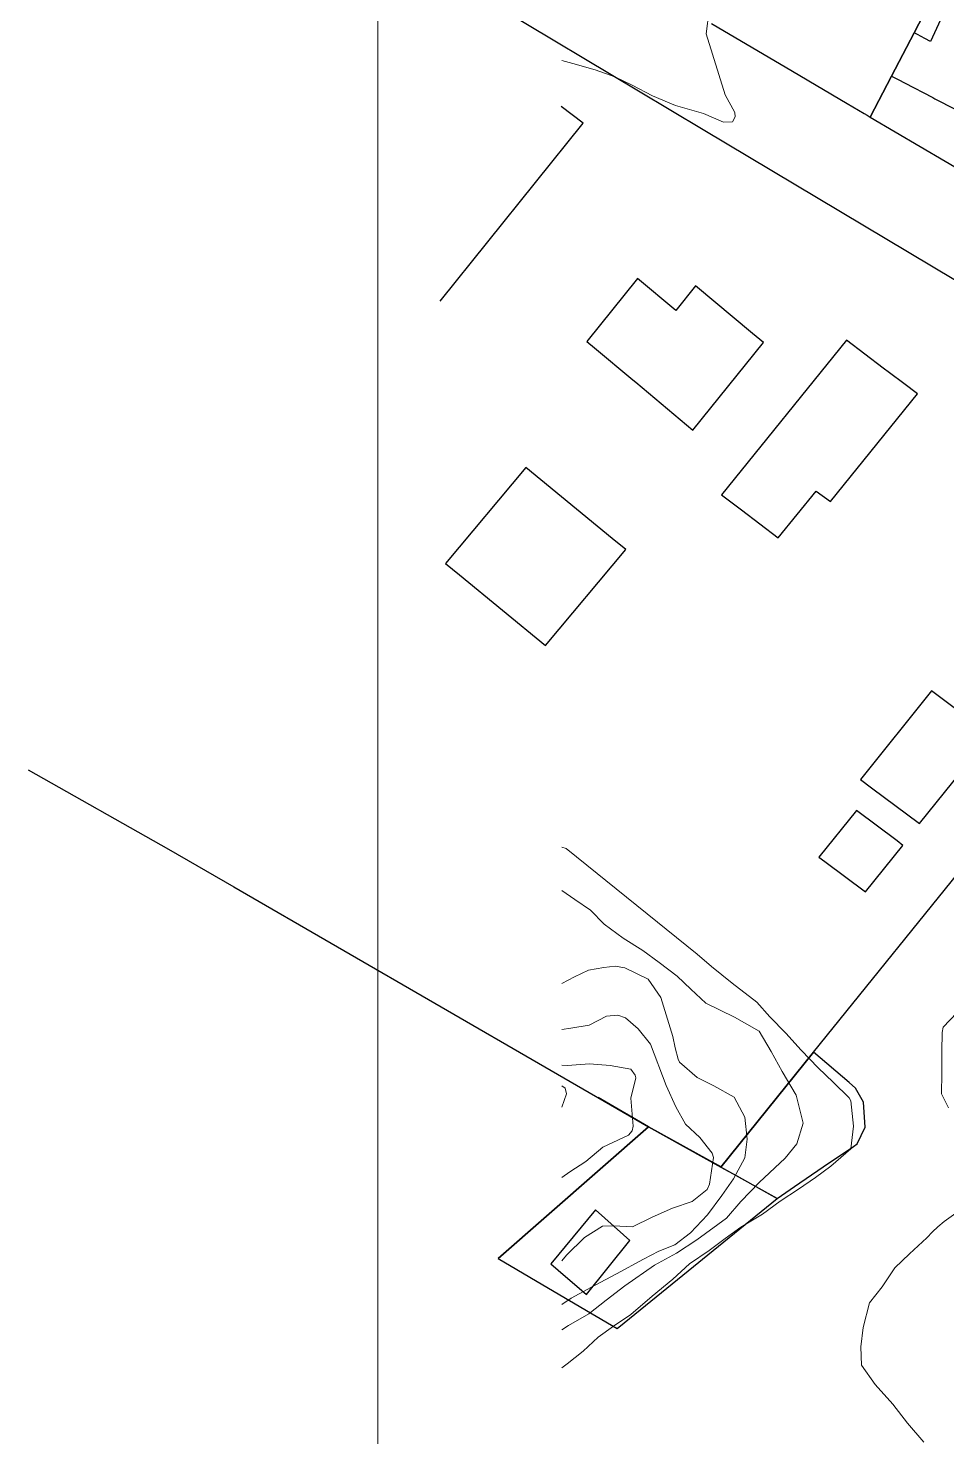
# Model space of a CAD drawing. Header units: metres. Extents: x 78 to 178, y -74 to 157.
# Drawn here: x 146.776 to 148.111, y 65.96 to 68.006 of the extents above; entities that cross this region are included whole.
import ezdxf

# ---------------------------------------------------------------- set-up
doc = ezdxf.new("R2010")
doc.units = ezdxf.units.M
doc.layers.add('01_Fina', color=252, linetype='Continuous', lineweight=15)
doc.layers.add('Traza Urbana', color=7, linetype='Continuous')

msp = doc.modelspace()

# ---------------------------------------------------------------- linework, layer by layer
at = {"layer": '01_Fina', "color": 252, "lineweight": 9, "true_color": 0x939598}
msp.add_lwpolyline([(147.2844, 70.26465), (147.2844, 60.37636), (155.81775, 60.38229), (155.81775, 70.27058), (147.55141, 70.26465)], dxfattribs=at)
at = {"layer": '01_Fina', "color": 252, "linetype": 'Continuous', "lineweight": 9, "true_color": 0x939598}
for points in [[(147.77431, 68.09936), (147.76119, 67.99727), (147.78862, 67.90871), (147.80294, 67.88315), (147.8032, 67.87686), (147.79959, 67.86964), (147.78661, 67.8691), (147.75731, 67.88155), (147.71651, 67.89319), (147.68319, 67.90723), (147.65389, 67.92275), (147.62834, 67.93479), (147.59971, 67.94496), (147.56773, 67.95433), (147.55141, 67.95847)], [(147.55141, 66.81586), (147.55783, 66.8139), (147.74795, 66.66058), (147.76895, 66.64252), (147.79879, 66.61843), (147.83491, 66.59074), (147.85391, 66.56947), (147.87679, 66.54605), (147.89927, 66.52103), (147.92402, 66.49548), (147.94582, 66.47488), (147.9687, 66.452), (147.97151, 66.44758), (147.97512, 66.41079), (147.97124, 66.37788), (147.94248, 66.35259), (147.92, 66.3364), (147.89512, 66.31955), (147.86849, 66.30189), (147.84321, 66.28289), (147.81137, 66.26429), (147.78862, 66.2477), (147.76534, 66.23004), (147.73684, 66.21104), (147.71276, 66.18843), (147.68266, 66.16382), (147.65162, 66.13733), (147.6266, 66.1202), (147.60453, 66.10428), (147.58272, 66.08408), (147.55944, 66.06588), (147.55141, 66.05983)], [(147.55141, 66.11492), (147.56104, 66.1214), (147.59075, 66.1384), (147.61603, 66.15833), (147.64319, 66.17893), (147.68614, 66.20877), (147.71825, 66.22616), (147.74768, 66.24569), (147.7909, 66.27714), (147.81177, 66.30162), (147.83812, 66.32891), (147.87599, 66.36423), (147.89271, 66.38524), (147.90207, 66.41521), (147.89204, 66.45588), (147.87157, 66.49013), (147.85578, 66.51916), (147.83812, 66.54886), (147.80254, 66.5692), (147.76066, 66.5894), (147.73912, 66.61001), (147.71905, 66.62887), (147.69296, 66.64867), (147.66915, 66.66606), (147.64078, 66.68412), (147.61322, 66.70406), (147.59315, 66.7244), (147.57054, 66.73992), (147.55141, 66.75306)], [(147.55141, 66.61784), (147.57001, 66.6278), (147.59034, 66.63757), (147.61269, 66.64131), (147.62888, 66.64319), (147.64306, 66.64091), (147.67717, 66.62432), (147.6951, 66.59783), (147.71263, 66.54097), (147.71637, 66.52465), (147.72066, 66.50819), (147.72253, 66.50364), (147.74795, 66.48157), (147.77243, 66.46953), (147.80173, 66.4532), (147.81752, 66.4239), (147.82086, 66.39179), (147.81739, 66.3649), (147.8008, 66.3344), (147.78407, 66.31018), (147.76333, 66.28195), (147.73832, 66.256), (147.71557, 66.23847), (147.69256, 66.22951), (147.67008, 66.2176), (147.63075, 66.19619), (147.59984, 66.17987), (147.56506, 66.16127), (147.55141, 66.15171)], [(148.1132, 66.43742), (148.10289, 66.45789), (148.1033, 66.48772), (148.10356, 66.51916), (148.10396, 66.54699), (148.1057, 66.55488), (148.12524, 66.57522)], [(147.55141, 66.55137), (147.56439, 66.55328), (147.59101, 66.55743), (147.61657, 66.57067), (147.63302, 66.57228), (147.64413, 66.56813), (147.66259, 66.55234), (147.68038, 66.52987), (147.703, 66.47006), (147.71718, 66.43875), (147.73122, 66.41387), (147.75183, 66.39434), (147.76989, 66.37159), (147.77203, 66.36557), (147.76614, 66.32664), (147.76267, 66.31874), (147.74086, 66.30162), (147.71223, 66.29185), (147.68279, 66.27861), (147.65416, 66.26469), (147.6266, 66.26603), (147.61041, 66.2655), (147.58459, 66.24904), (147.55823, 66.22349), (147.55141, 66.21507)], [(147.55141, 66.49921), (147.55984, 66.49909), (147.59155, 66.50123), (147.62165, 66.49896), (147.65175, 66.49388), (147.65791, 66.48491), (147.65911, 66.48103), (147.65175, 66.45133), (147.6543, 66.42257), (147.6551, 66.41079), (147.65376, 66.4041), (147.64854, 66.39755), (147.61831, 66.38363), (147.61122, 66.38056), (147.5866, 66.35968), (147.56292, 66.3447), (147.55141, 66.33613)], [(147.55141, 66.46957), (147.55623, 66.46591), (147.55837, 66.45762), (147.55141, 66.43838)], [(148.07761, 65.95189), (148.05366, 65.97972), (148.03239, 66.00688), (148.00683, 66.03578), (147.98663, 66.06361), (147.98596, 66.0905), (147.98944, 66.11846), (147.99854, 66.15405), (148.01687, 66.17733), (148.03533, 66.20502), (148.05647, 66.22536), (148.08175, 66.24877), (148.09018, 66.2572), (148.09781, 66.26456), (148.10704, 66.27259), (148.13059, 66.28944)]]:
    msp.add_lwpolyline(points, dxfattribs=at)
at = {"layer": 'Traza Urbana', "color": 7, "linetype": 'Continuous', "invisible_edges": 5}
for points in [[(148.15417, 68.63348), (147.76909, 68.01239), (147.88663, 67.94307), (148.29127, 68.59571)], [(148.29127, 68.59571), (147.88663, 67.94307), (147.96595, 67.8963), (148.39291, 68.58495)], [(148.23883, 68.33643), (147.96595, 67.8963), (147.99072, 67.88169), (148.06329, 67.99874)], [(148.23883, 68.33643), (148.23883, 68.33643), (148.06329, 67.99874), (148.2636, 68.32182)], [(148.26815, 68.31914), (148.03051, 67.93586), (147.99961, 67.87646), (148.27249, 68.31658)], [(148.27249, 68.31658), (147.99961, 67.87646), (148.14456, 67.79101), (148.41744, 68.23113)], [(148.2636, 68.32182), (148.06329, 67.99874), (148.03051, 67.93586), (148.26815, 68.31914)], [(148.12793, 68.05249), (148.0495, 67.92599), (148.09034, 67.90477), (148.17407, 68.03981)], [(148.11855, 68.05507), (148.11855, 68.05507), (148.08697, 67.98643), (148.12793, 68.05249)], [(147.46204, 68.03433), (146.77627, 66.92826), (146.98, 66.81309), (147.66275, 67.9143)], [(148.17407, 68.03981), (148.09034, 67.90477), (148.09351, 67.90312), (148.15106, 67.99593)], [(148.06329, 67.99874), (147.99072, 67.88169), (147.99527, 67.87901), (148.03051, 67.93586)], [(148.06329, 67.99874), (148.06329, 67.99874), (148.03051, 67.93586), (148.06799, 67.9963)], [(148.06799, 67.9963), (148.03051, 67.93586), (148.0412, 67.93031), (148.07867, 67.99075)], [(148.07867, 67.99075), (148.0412, 67.93031), (148.0495, 67.92599), (148.08697, 67.98643)], [(148.15106, 67.99593), (148.09351, 67.90312), (148.12288, 67.88785), (148.1805, 67.98078)], [(148.03051, 67.93586), (147.99527, 67.87901), (147.99961, 67.87646)], [(147.66275, 67.9143), (146.98, 66.81309), (147.07525, 66.75864), (147.75687, 67.85801)], [(147.55036, 67.89194), (147.37494, 67.60901), (147.58272, 67.86776)], [(147.75687, 67.85801), (147.07525, 66.75864), (147.67731, 66.40998), (148.35378, 67.50105)], [(147.58794, 67.55068), (147.58794, 67.55068), (147.59917, 67.54127), (147.66166, 67.64206)], [(147.66166, 67.64206), (147.59917, 67.54127), (147.65456, 67.49484), (147.71704, 67.59563)], [(147.71704, 67.59563), (147.65456, 67.49484), (147.65891, 67.49119), (147.74581, 67.63135)], [(147.74581, 67.63135), (147.65891, 67.49119), (147.74166, 67.42184), (147.8286, 67.56206)], [(147.8286, 67.56206), (147.74166, 67.42184), (147.84428, 67.54894)], [(147.78367, 67.32765), (147.78367, 67.32765), (147.81228, 67.30587), (147.96523, 67.55255)], [(147.96523, 67.55255), (147.81228, 67.30587), (147.86555, 67.2653), (148.01849, 67.51198)], [(148.35378, 67.50105), (147.67731, 66.40998), (147.7826, 66.35152), (148.45704, 67.43931)], [(148.01849, 67.51198), (147.86555, 67.2653), (147.92094, 67.33313), (148.02755, 67.50508)], [(148.02755, 67.50508), (147.92094, 67.33313), (147.94195, 67.31815), (148.04812, 67.4894)], [(148.04812, 67.4894), (147.94195, 67.31815), (148.06798, 67.47428)], [(148.45704, 67.43931), (147.7826, 66.35152), (147.91706, 66.51809), (148.47979, 67.4257)], [(148.47979, 67.4257), (147.91706, 66.51809), (148.59431, 67.35722)], [(147.3827, 67.22824), (147.3827, 67.22824), (147.40263, 67.21184), (147.49923, 67.36765)], [(147.49923, 67.36765), (147.40263, 67.21184), (147.52787, 67.10877), (147.62447, 67.26458)], [(147.62447, 67.26458), (147.52787, 67.10877), (147.6444, 67.24818)], [(147.98516, 66.91451), (147.98516, 66.91451), (148.00151, 66.90229), (148.08871, 67.04294)], [(148.08871, 67.04294), (148.00151, 66.90229), (148.07092, 66.85042), (148.15813, 66.99107)], [(148.15813, 66.99107), (148.07092, 66.85042), (148.17447, 66.97886)], [(147.92495, 66.80145), (147.92495, 66.80145), (147.93358, 66.79502), (147.97954, 66.86915)], [(147.97954, 66.86915), (147.93358, 66.79502), (147.99252, 66.75101), (148.03848, 66.82515)], [(148.03848, 66.82515), (147.99252, 66.75101), (148.0471, 66.81871)], [(147.7826, 66.35152), (147.7826, 66.35152), (147.8058, 66.33863), (147.91706, 66.51809)], [(147.91706, 66.51809), (147.8058, 66.33863), (147.86448, 66.30603), (147.96879, 66.47426)], [(147.96879, 66.47426), (147.86448, 66.30603), (147.88974, 66.32327), (147.97834, 66.46617)], [(147.60409, 66.45239), (147.4591, 66.21853), (147.67731, 66.40998)], [(147.97834, 66.46617), (147.88974, 66.32327), (147.93123, 66.35161), (147.98957, 66.4457)], [(147.98957, 66.4457), (147.93123, 66.35161), (147.975, 66.38149), (147.99225, 66.40931)], [(147.4591, 66.21853), (147.4591, 66.21853), (147.53203, 66.17566), (147.67731, 66.40998)], [(147.67731, 66.40998), (147.53203, 66.17566), (147.63209, 66.11685), (147.77887, 66.35359)], [(147.99225, 66.40931), (147.975, 66.38149), (147.98048, 66.38523)], [(147.77887, 66.35359), (147.63209, 66.11685), (147.64222, 66.1251), (147.7826, 66.35152)], [(147.7826, 66.35152), (147.64222, 66.1251), (147.86448, 66.30603)], [(147.53563, 66.2109), (147.53563, 66.2109), (147.54631, 66.20174), (147.60051, 66.28917)], [(147.60051, 66.28917), (147.54631, 66.20174), (147.5874, 66.16648), (147.64104, 66.25299)], [(147.64104, 66.25299), (147.5874, 66.16648), (147.65042, 66.24462)]]:
    msp.add_3dface(points, dxfattribs=at)
at = {"layer": 'Traza Urbana', "color": 252, "linetype": 'Continuous', "invisible_edges": 5}
for points in [[(147.53563, 66.2109), (147.53563, 66.2109), (147.54631, 66.20174), (147.60051, 66.28917)], [(147.60051, 66.28917), (147.54631, 66.20174), (147.5874, 66.16648), (147.64104, 66.25299)], [(147.64104, 66.25299), (147.5874, 66.16648), (147.65042, 66.24462)]]:
    msp.add_3dface(points, dxfattribs=at)

doc.saveas('drawing.dxf')
